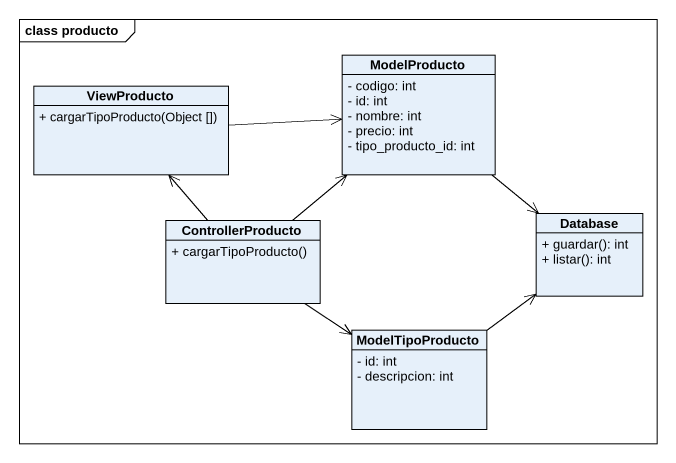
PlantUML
@startuml
mainframe class producto
hide circle
hide empty members
skinparam classAttributeIconSize 0
class ViewProducto {
  + cargarTipoProducto(Object [])
}
class ModelProducto {
  - codigo: int
  - id: int
  - nombre: int
  - precio: int
  - tipo_producto_id: int
}
class ControllerProducto {
  + cargarTipoProducto()
}
class "Database" as Database_ {
  + guardar(): int
  + listar(): int
}
class ModelTipoProducto {
  - id: int
  - descripcion: int
}
ViewProducto -right-> ModelProducto
ModelProducto --> Database_
ControllerProducto -up-> ViewProducto
ControllerProducto -up-> ModelProducto
ControllerProducto --> ModelTipoProducto
ModelTipoProducto -up-> Database_
@enduml
